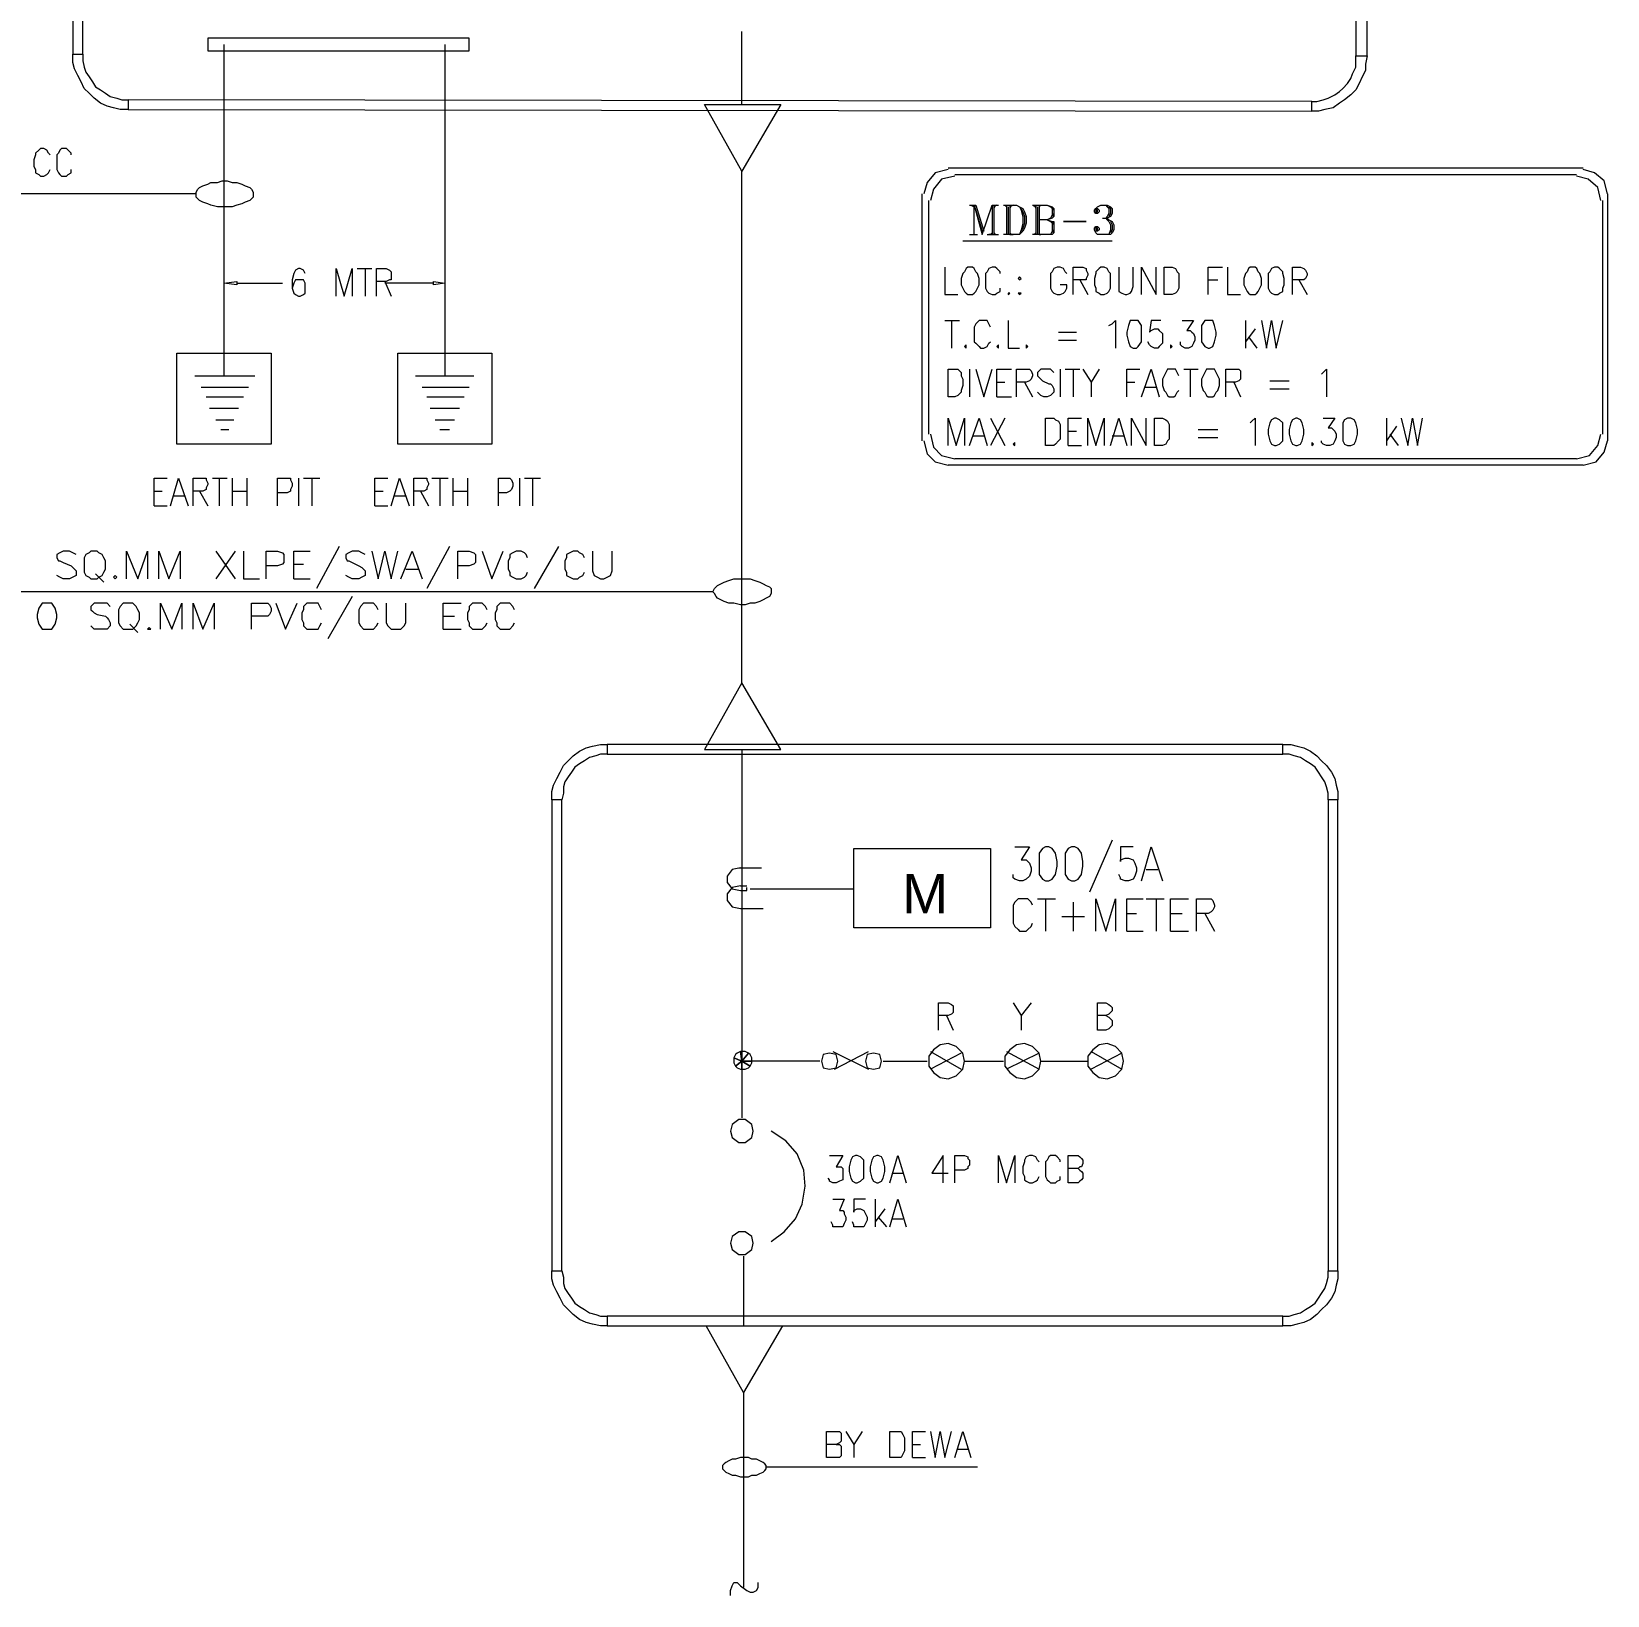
# Model space of a CAD drawing. Header units: inches. Extents: x 0.2 to 10.8, y 0.5 to 8.
# Drawn here: x 1.284 to 2.902, y 1.597 to 3.202 of the extents above; entities that cross this region are included whole.
import ezdxf

# ---------------------------------------------------------------- set-up
doc = ezdxf.new("R2010")
doc.units = ezdxf.units.IN
doc.header["$MEASUREMENT"] = 0
doc.layers.add('PDF_Geometry', color=7, linetype='Continuous')
doc.layers.add('PDF_Text', color=1, linetype='Continuous')
doc.styles.add('PDF Arial', font='arial.ttf')

msp = doc.modelspace()

# ---------------------------------------------------------------- linework, layer by layer
at = {"layer": 'PDF_Geometry', "lineweight": 13}
for points in [[(1.3267, 3.1783), (1.3367, 3.1783), (1.3367, 4.225), (1.3267, 4.225), (1.3267, 3.1783)], [(2.655, 4.2233), (2.6433, 4.2233), (2.6433, 3.1767), (2.655, 3.1767), (2.655, 4.2233)], [(1.465, 3.195), (1.465, 3.1817), (1.7333, 3.1817), (1.7333, 3.195), (1.465, 3.195)], [(1.3267, 3.1783), (1.3367, 3.1783), (1.3367, 3.1717), (1.3383, 3.165), (1.34, 3.16), (1.3433, 3.155), (1.3467, 3.15), (1.35, 3.145), (1.355, 3.1417), (1.36, 3.1383), (1.365, 3.135), (1.3717, 3.1333), (1.3767, 3.1317), (1.3833, 3.1317), (1.3833, 3.1217), (1.375, 3.1217), (1.3683, 3.1233), (1.3617, 3.125), (1.355, 3.1283), (1.3483, 3.1333), (1.3433, 3.1383), (1.3383, 3.1433), (1.335, 3.15), (1.3317, 3.1567), (1.3283, 3.1633), (1.3267, 3.17), (1.3267, 3.1783)], [(2.5983, 3.12), (2.5983, 3.13), (2.6033, 3.13), (2.61, 3.1317), (2.615, 3.1333), (2.6217, 3.1367), (2.6267, 3.14), (2.63, 3.1433), (2.635, 3.1483), (2.6383, 3.1533), (2.64, 3.1583), (2.6433, 3.165), (2.6433, 3.17), (2.6433, 3.1767), (2.655, 3.1767), (2.6533, 3.1683), (2.6533, 3.1617), (2.65, 3.155), (2.6467, 3.1483), (2.6433, 3.1417), (2.6383, 3.1367), (2.6317, 3.1317), (2.6267, 3.1283), (2.62, 3.1233), (2.6117, 3.1217), (2.605, 3.12), (2.5983, 3.12)], [(2.5983, 3.12), (2.5983, 3.13), (1.3833, 3.1317), (1.3833, 3.1217), (2.5983, 3.12)], [(2.0133, 3.0583), (1.975, 3.1267), (2.0533, 3.1267), (2.0133, 3.0583)], [(1.3033, 3.075), (1.3017, 3.0767), (1.3, 3.08), (1.2967, 3.0817), (1.2933, 3.0817), (1.2917, 3.08), (1.2883, 3.0767), (1.2883, 3.075), (1.2867, 3.07), (1.2867, 3.0633), (1.2883, 3.06), (1.2883, 3.0567), (1.2917, 3.055), (1.2933, 3.0533), (1.2967, 3.0533), (1.3, 3.055), (1.3017, 3.0567), (1.3033, 3.06)], [(1.325, 3.075), (1.325, 3.0767), (1.3217, 3.08), (1.32, 3.0817), (1.315, 3.0817), (1.3133, 3.08), (1.3117, 3.0767), (1.31, 3.075), (1.31, 3.07), (1.31, 3.0633), (1.31, 3.06), (1.3117, 3.0567), (1.3133, 3.055), (1.315, 3.0533), (1.32, 3.0533), (1.3217, 3.055), (1.325, 3.0567), (1.325, 3.06)], [(1.5117, 3.035), (1.5117, 3.0317), (1.51, 3.03), (1.5083, 3.0283), (1.5033, 3.0267), (1.5, 3.025), (1.495, 3.0233), (1.49, 3.0217), (1.485, 3.0217), (1.48, 3.0217), (1.475, 3.0217), (1.4683, 3.0233), (1.465, 3.025), (1.46, 3.0267), (1.4567, 3.0283), (1.455, 3.03), (1.4533, 3.0317), (1.4533, 3.035), (1.4533, 3.0367), (1.455, 3.04), (1.4567, 3.0417), (1.46, 3.0433), (1.465, 3.045), (1.4683, 3.0467), (1.475, 3.0467), (1.48, 3.0483), (1.485, 3.0483), (1.49, 3.0467), (1.495, 3.0467), (1.5, 3.045), (1.5033, 3.0433), (1.5083, 3.0417), (1.51, 3.04), (1.5117, 3.0367), (1.5117, 3.035)], [(2.2317, 3.0533), (2.2183, 3.05), (2.21, 3.04), (2.2067, 3.0283)], [(2.2317, 3.055), (2.87, 3.055)], [(2.895, 3.0283), (2.8917, 3.0417), (2.8817, 3.05), (2.87, 3.0533)], [(2.205, 2.7883), (2.205, 3.0283)], [(2.8967, 3.0283), (2.8967, 2.7883)], [(2.2467, 3.0233), (2.2533, 3.0233)], [(2.2483, 3.0233), (2.2517, 3.0217)], [(2.2517, 2.9933), (2.2517, 3.0233), (2.26, 2.9933)], [(2.2517, 3.0233), (2.26, 2.9967)], [(2.2533, 3.0233), (2.2617, 2.9967)], [(2.26, 2.9933), (2.27, 3.0233), (2.27, 2.9933)], [(2.27, 3.0233), (2.2767, 3.0233)], [(2.2717, 3.0233), (2.2717, 2.9933)], [(2.2733, 3.0233), (2.2717, 3.02)], [(2.275, 3.0233), (2.2717, 3.0217)], [(2.2717, 3.0217), (2.2717, 2.9933)], [(2.2817, 3.0233), (2.295, 3.0233), (2.2983, 3.0217), (2.3017, 3.02), (2.3033, 3.0167), (2.305, 3.0117), (2.305, 3.005), (2.3033, 3), (2.3017, 2.9967), (2.2983, 2.9933), (2.295, 2.9933), (2.2817, 2.9933)], [(2.2833, 3.0233), (2.285, 3.0217)], [(2.285, 3.0233), (2.285, 2.9933)], [(2.285, 3.0233), (2.285, 3.02)], [(2.2867, 3.0217), (2.2867, 2.9933)], [(2.2883, 3.0233), (2.2883, 2.9933)], [(2.29, 3.0233), (2.2883, 3.02)], [(2.2917, 3.0233), (2.2883, 3.0217)], [(2.295, 3.0233), (2.2983, 3.0217), (2.3, 3.0183), (2.3017, 3.0117), (2.3017, 3.005), (2.3, 2.9983), (2.2983, 2.9933), (2.295, 2.9933)], [(2.3, 3.02), (2.3017, 3.0167), (2.3033, 3.0117), (2.3033, 3.005), (2.3017, 3), (2.3, 2.9967)], [(2.3117, 3.0233), (2.3267, 3.0233), (2.3317, 3.0217), (2.3333, 3.02), (2.3333, 3.0183), (2.3333, 3.015), (2.3333, 3.0117), (2.3317, 3.01), (2.3267, 3.0083)], [(2.3117, 3.0233), (2.315, 3.0217)], [(2.3133, 3.0233), (2.315, 3.02)], [(2.315, 3.0233), (2.315, 2.9933)], [(2.3167, 3.0217), (2.3167, 2.9933)], [(2.3183, 3.0233), (2.3183, 2.9933)], [(2.3267, 3.0233), (2.33, 3.0217), (2.3317, 3.02), (2.3317, 3.0133), (2.33, 3.01), (2.3267, 3.0083), (2.3183, 3.0083)], [(2.3183, 3.0233), (2.3183, 3.02)], [(2.32, 3.0233), (2.3183, 3.0217)], [(2.3317, 3.02), (2.3333, 3.0183), (2.3333, 3.015), (2.3317, 3.0117)], [(2.3767, 3.02), (2.3783, 3.02), (2.38, 3.0183), (2.38, 3.0167), (2.3783, 3.015), (2.3767, 3.015), (2.375, 3.0167), (2.375, 3.0183), (2.3767, 3.02), (2.3783, 3.0217), (2.3817, 3.0233), (2.3883, 3.0233), (2.3917, 3.0217), (2.3933, 3.02), (2.3933, 3.015), (2.3917, 3.0117), (2.3883, 3.01)], [(2.3833, 3.01), (2.3883, 3.01), (2.39, 3.0083), (2.3933, 3.0067), (2.395, 3.0033), (2.395, 2.9983), (2.3933, 2.995), (2.3917, 2.9933), (2.3883, 2.9933), (2.3817, 2.9933), (2.3783, 2.9933), (2.3767, 2.995), (2.375, 2.9983), (2.375, 3), (2.3767, 3.0017), (2.3783, 3.0017), (2.38, 3), (2.38, 2.9983), (2.3783, 2.9967), (2.3767, 2.9967)], [(2.3767, 3.0183), (2.3767, 3.0167), (2.3783, 3.0167), (2.3783, 3.0183), (2.3767, 3.0183)], [(2.3867, 3.0233), (2.3883, 3.0217), (2.39, 3.02), (2.39, 3.015), (2.3883, 3.0117), (2.3867, 3.01)], [(2.3867, 3.01), (2.3883, 3.0083), (2.39, 3.0067), (2.3917, 3.0033), (2.3917, 2.9983), (2.39, 2.9933), (2.3883, 2.9933)], [(2.39, 3.0217), (2.3917, 3.02), (2.3917, 3.015), (2.39, 3.0117)], [(2.2467, 2.9933), (2.255, 2.9933)], [(2.2483, 2.9933), (2.2517, 2.9933), (2.2533, 2.9933)], [(2.265, 2.9933), (2.2767, 2.9933)], [(2.27, 2.9933), (2.2667, 2.9933)], [(2.27, 2.995), (2.2683, 2.9933)], [(2.2717, 2.995), (2.2733, 2.9933)], [(2.2717, 2.9933), (2.275, 2.9933)], [(2.285, 2.9933), (2.2833, 2.9933)], [(2.285, 2.995), (2.285, 2.9933)], [(2.2883, 2.995), (2.29, 2.9933)], [(2.2883, 2.9933), (2.2917, 2.9933)], [(2.3267, 3.0083), (2.3317, 3.0067), (2.3333, 3.0067), (2.3333, 3.0033), (2.3333, 2.9983), (2.3333, 2.995), (2.3317, 2.9933), (2.3267, 2.9933), (2.3117, 2.9933)], [(2.315, 2.9933), (2.3117, 2.9933)], [(2.315, 2.995), (2.3133, 2.9933)], [(2.3183, 2.995), (2.3183, 2.9933)], [(2.3183, 2.9933), (2.32, 2.9933)], [(2.3267, 3.0083), (2.33, 3.0067), (2.3317, 3.005), (2.3317, 2.9967), (2.33, 2.9933), (2.3267, 2.9933)], [(2.3317, 3.0067), (2.3333, 3.0033), (2.3333, 2.9983), (2.3317, 2.995)], [(2.3667, 3.0067), (2.3433, 3.0067), (2.3667, 3.0067)], [(2.3767, 3), (2.3767, 2.9983), (2.3783, 2.9983), (2.3783, 3), (2.3767, 3)], [(2.3917, 3.0067), (2.3933, 3.0033), (2.3933, 2.9983), (2.3917, 2.995)], [(2.24, 2.9867), (2.3933, 2.9867)], [(1.495, 2.9417), (1.4817, 2.9433), (1.495, 2.945), (1.495, 2.9417)], [(1.565, 2.9533), (1.5633, 2.9567), (1.56, 2.9583), (1.5583, 2.9583), (1.555, 2.9567), (1.5533, 2.9533), (1.5517, 2.9467), (1.5517, 2.9383), (1.5533, 2.9333), (1.555, 2.9317), (1.5583, 2.93), (1.56, 2.93), (1.5633, 2.9317), (1.565, 2.9333), (1.565, 2.9383), (1.565, 2.9433), (1.5633, 2.9467), (1.56, 2.9467), (1.5583, 2.9467), (1.555, 2.9467), (1.5533, 2.9433), (1.5517, 2.9383)], [(1.5967, 2.93), (1.5967, 2.9583), (1.605, 2.93), (1.6133, 2.9583), (1.6133, 2.93)], [(1.6183, 2.9583), (1.6333, 2.9583)], [(1.6267, 2.9583), (1.6267, 2.93)], [(1.6383, 2.93), (1.6383, 2.9583), (1.6483, 2.9583), (1.6517, 2.9567), (1.6533, 2.955), (1.6533, 2.9533), (1.6533, 2.95), (1.6533, 2.9467), (1.6517, 2.9467), (1.6483, 2.945), (1.6383, 2.945)], [(1.6467, 2.945), (1.6533, 2.93)], [(1.6967, 2.945), (1.7083, 2.9433), (1.6967, 2.9417), (1.6967, 2.945)], [(2.2217, 2.96), (2.2217, 2.9317), (2.235, 2.9317)], [(2.245, 2.96), (2.2433, 2.9583), (2.2417, 2.955), (2.24, 2.9533), (2.2383, 2.9483), (2.2383, 2.9417), (2.24, 2.9383), (2.2417, 2.935), (2.2433, 2.9333), (2.245, 2.9317), (2.25, 2.9317), (2.2517, 2.9333), (2.2533, 2.935), (2.255, 2.9383), (2.2567, 2.9417), (2.2567, 2.9483), (2.255, 2.9533), (2.2533, 2.955), (2.2517, 2.9583), (2.25, 2.96), (2.245, 2.96)], [(2.2783, 2.9533), (2.2783, 2.955), (2.275, 2.9583), (2.2733, 2.96), (2.27, 2.96), (2.2667, 2.9583), (2.265, 2.955), (2.2633, 2.9533), (2.2633, 2.9483), (2.2633, 2.9417), (2.2633, 2.9383), (2.265, 2.935), (2.2667, 2.9333), (2.27, 2.9317), (2.2733, 2.9317), (2.275, 2.9333), (2.2783, 2.935), (2.2783, 2.9383)], [(2.2983, 2.95), (2.2967, 2.9483), (2.2983, 2.9467), (2.3, 2.9483), (2.2983, 2.95)], [(2.3467, 2.9533), (2.345, 2.955), (2.3433, 2.9583), (2.34, 2.96), (2.3367, 2.96), (2.3333, 2.9583), (2.3317, 2.955), (2.33, 2.9533), (2.33, 2.9483), (2.33, 2.9417), (2.33, 2.9383), (2.3317, 2.935), (2.3333, 2.9333), (2.3367, 2.9317), (2.34, 2.9317), (2.3433, 2.9333), (2.345, 2.935), (2.3467, 2.9383), (2.3467, 2.9417), (2.34, 2.9417)], [(2.3533, 2.9317), (2.3533, 2.96), (2.3633, 2.96), (2.3667, 2.9583), (2.3667, 2.9567), (2.3683, 2.9533), (2.3683, 2.9517), (2.3667, 2.9483), (2.3667, 2.9467), (2.3633, 2.9467), (2.3533, 2.9467)], [(2.36, 2.9467), (2.3683, 2.9317)], [(2.3817, 2.96), (2.38, 2.9583), (2.3767, 2.955), (2.3767, 2.9533), (2.375, 2.9483), (2.375, 2.9417), (2.3767, 2.9383), (2.3767, 2.935), (2.38, 2.9333), (2.3817, 2.9317), (2.385, 2.9317), (2.3883, 2.9333), (2.39, 2.935), (2.3917, 2.9383), (2.3917, 2.9417), (2.3917, 2.9483), (2.3917, 2.9533), (2.39, 2.955), (2.3883, 2.9583), (2.385, 2.96), (2.3817, 2.96)], [(2.4, 2.96), (2.4, 2.94), (2.4, 2.935), (2.4033, 2.9333), (2.4067, 2.9317), (2.4083, 2.9317), (2.4117, 2.9333), (2.4133, 2.935), (2.415, 2.94), (2.415, 2.96)], [(2.4233, 2.9317), (2.4233, 2.96), (2.4383, 2.9317), (2.4383, 2.96)], [(2.4467, 2.9317), (2.4467, 2.96), (2.455, 2.96), (2.4583, 2.9583), (2.46, 2.955), (2.4617, 2.9533), (2.4617, 2.9483), (2.4617, 2.9417), (2.4617, 2.9383), (2.46, 2.935), (2.4583, 2.9333), (2.455, 2.9317), (2.4467, 2.9317)], [(2.4917, 2.9317), (2.4917, 2.96), (2.5067, 2.96)], [(2.4917, 2.9467), (2.5017, 2.9467)], [(2.5117, 2.96), (2.5117, 2.9317), (2.525, 2.9317)], [(2.535, 2.96), (2.5333, 2.9583), (2.5317, 2.955), (2.53, 2.9533), (2.5283, 2.9483), (2.5283, 2.9417), (2.53, 2.9383), (2.5317, 2.935), (2.5333, 2.9333), (2.535, 2.9317), (2.54, 2.9317), (2.5417, 2.9333), (2.5433, 2.935), (2.545, 2.9383), (2.5467, 2.9417), (2.5467, 2.9483), (2.545, 2.9533), (2.5433, 2.955), (2.5417, 2.9583), (2.54, 2.96), (2.535, 2.96)], [(2.56, 2.96), (2.5567, 2.9583), (2.555, 2.955), (2.5533, 2.9533), (2.5533, 2.9483), (2.5533, 2.9417), (2.5533, 2.9383), (2.555, 2.935), (2.5567, 2.9333), (2.56, 2.9317), (2.5633, 2.9317), (2.565, 2.9333), (2.5683, 2.935), (2.5683, 2.9383), (2.57, 2.9417), (2.57, 2.9483), (2.5683, 2.9533), (2.5683, 2.955), (2.565, 2.9583), (2.5633, 2.96), (2.56, 2.96)], [(2.5783, 2.9317), (2.5783, 2.96), (2.5867, 2.96), (2.59, 2.9583), (2.5917, 2.9567), (2.5933, 2.9533), (2.5933, 2.9517), (2.5917, 2.9483), (2.59, 2.9467), (2.5867, 2.9467), (2.5783, 2.9467)], [(2.585, 2.9467), (2.5933, 2.9317)], [(1.495, 2.9433), (1.5417, 2.9433)], [(1.6967, 2.9433), (1.6467, 2.9433)], [(2.2867, 2.9333), (2.2867, 2.9317), (2.2883, 2.9333), (2.2867, 2.9333)], [(2.2983, 2.9333), (2.2967, 2.9333), (2.2983, 2.9317), (2.3, 2.9333), (2.2983, 2.9333)], [(2.2217, 2.905), (2.2367, 2.905)], [(2.2283, 2.905), (2.2283, 2.8767)], [(2.2683, 2.8983), (2.2667, 2.9017), (2.265, 2.905), (2.2617, 2.905), (2.2583, 2.905), (2.2567, 2.905), (2.2533, 2.9017), (2.2517, 2.8983), (2.2517, 2.895), (2.2517, 2.8883), (2.2517, 2.8833), (2.2533, 2.8817), (2.2567, 2.8783), (2.2583, 2.8767), (2.2617, 2.8767), (2.265, 2.8783), (2.2667, 2.8817), (2.2683, 2.8833)], [(2.2867, 2.905), (2.2867, 2.8767), (2.2983, 2.8767)], [(2.39, 2.9), (2.3933, 2.9017), (2.3967, 2.905), (2.3967, 2.8767)], [(2.415, 2.905), (2.4117, 2.905), (2.41, 2.9), (2.4083, 2.8933), (2.4083, 2.89), (2.41, 2.8833), (2.4117, 2.8783), (2.415, 2.8767), (2.4183, 2.8767), (2.42, 2.8783), (2.4233, 2.8833), (2.4233, 2.89), (2.4233, 2.8933), (2.4233, 2.9), (2.42, 2.905), (2.4183, 2.905), (2.415, 2.905)], [(2.4433, 2.905), (2.4333, 2.905), (2.4317, 2.8933), (2.4333, 2.895), (2.4367, 2.8967), (2.44, 2.8967), (2.4417, 2.895), (2.445, 2.8917), (2.445, 2.8883), (2.445, 2.885), (2.445, 2.8817), (2.4417, 2.8783), (2.44, 2.8767), (2.4367, 2.8767), (2.4333, 2.8783), (2.4317, 2.88), (2.43, 2.8833)], [(2.465, 2.905), (2.4767, 2.905), (2.47, 2.895), (2.4733, 2.895), (2.475, 2.8933), (2.4767, 2.8917), (2.4783, 2.8883), (2.4783, 2.885), (2.4767, 2.8817), (2.475, 2.8783), (2.4717, 2.8767), (2.4683, 2.8767), (2.465, 2.8783), (2.4633, 2.88), (2.4633, 2.8833)], [(2.4917, 2.905), (2.4883, 2.905), (2.485, 2.9), (2.485, 2.8933), (2.485, 2.89), (2.485, 2.8833), (2.4883, 2.8783), (2.4917, 2.8767), (2.4933, 2.8767), (2.4967, 2.8783), (2.4983, 2.8833), (2.5, 2.89), (2.5, 2.8933), (2.4983, 2.9), (2.4967, 2.905), (2.4933, 2.905), (2.4917, 2.905)], [(2.53, 2.905), (2.53, 2.8767)], [(2.54, 2.8967), (2.53, 2.8833)], [(2.5467, 2.905), (2.5517, 2.8767), (2.5567, 2.905), (2.5617, 2.8767), (2.5683, 2.905)], [(2.2433, 2.88), (2.2417, 2.8783), (2.2433, 2.8767), (2.2433, 2.8783), (2.2433, 2.88)], [(2.2767, 2.88), (2.275, 2.8783), (2.2767, 2.8767), (2.2767, 2.8783), (2.2767, 2.88)], [(2.305, 2.88), (2.305, 2.8783), (2.305, 2.8767), (2.3067, 2.8783), (2.305, 2.88)], [(2.3383, 2.8933), (2.3567, 2.8933)], [(2.3383, 2.885), (2.3567, 2.885)], [(2.4533, 2.88), (2.4533, 2.8783), (2.4533, 2.8767), (2.455, 2.8783), (2.4533, 2.88)], [(2.5333, 2.8883), (2.5417, 2.8767)], [(1.4333, 2.8717), (1.53, 2.8717), (1.53, 2.7783), (1.4333, 2.7783), (1.4333, 2.8717)], [(1.66, 2.8717), (1.7567, 2.8717), (1.7567, 2.7783), (1.66, 2.7783), (1.66, 2.8717)], [(2.225, 2.8267), (2.225, 2.855), (2.2317, 2.855), (2.235, 2.855), (2.2383, 2.8517), (2.2383, 2.8483), (2.24, 2.845), (2.24, 2.8383), (2.2383, 2.8333), (2.2383, 2.8317), (2.235, 2.8283), (2.2317, 2.8267), (2.225, 2.8267)], [(2.2467, 2.855), (2.2467, 2.8267)], [(2.2533, 2.855), (2.2617, 2.8267), (2.27, 2.855)], [(2.275, 2.8267), (2.275, 2.855), (2.29, 2.855)], [(2.295, 2.8267), (2.295, 2.855), (2.305, 2.855), (2.3083, 2.855), (2.31, 2.8533), (2.3117, 2.85), (2.3117, 2.8483), (2.31, 2.845), (2.3083, 2.8433), (2.305, 2.8417), (2.295, 2.8417)], [(2.3333, 2.8517), (2.33, 2.855), (2.3267, 2.855), (2.3233, 2.855), (2.32, 2.855), (2.3167, 2.8517), (2.3167, 2.8483), (2.3183, 2.8467), (2.32, 2.845), (2.3217, 2.8433), (2.3283, 2.84), (2.33, 2.84), (2.3317, 2.8383), (2.3333, 2.835), (2.3333, 2.8317), (2.33, 2.8283), (2.3267, 2.8267), (2.3233, 2.8267), (2.32, 2.8283), (2.3167, 2.8317)], [(2.34, 2.855), (2.34, 2.8267)], [(2.345, 2.855), (2.36, 2.855)], [(2.3533, 2.855), (2.3533, 2.8267)], [(2.3633, 2.855), (2.3717, 2.8417), (2.3717, 2.8267)], [(2.38, 2.855), (2.3717, 2.8417)], [(2.4083, 2.8267), (2.4083, 2.855), (2.4217, 2.855)], [(2.4233, 2.8267), (2.4333, 2.855), (2.4417, 2.8267)], [(2.4617, 2.8483), (2.46, 2.8517), (2.4583, 2.855), (2.4567, 2.855), (2.4517, 2.855), (2.45, 2.855), (2.4483, 2.8517), (2.4467, 2.8483), (2.445, 2.845), (2.445, 2.8383), (2.4467, 2.8333), (2.4483, 2.8317), (2.45, 2.8283), (2.4517, 2.8267), (2.4567, 2.8267), (2.4583, 2.8283), (2.46, 2.8317), (2.4617, 2.8333)], [(2.4667, 2.855), (2.4817, 2.855)], [(2.4733, 2.855), (2.4733, 2.8267)], [(2.4917, 2.855), (2.49, 2.855), (2.4883, 2.8517), (2.4867, 2.8483), (2.485, 2.845), (2.485, 2.8383), (2.4867, 2.8333), (2.4883, 2.8317), (2.49, 2.8283), (2.4917, 2.8267), (2.4967, 2.8267), (2.4983, 2.8283), (2.5, 2.8317), (2.5017, 2.8333), (2.5033, 2.8383), (2.5033, 2.845), (2.5017, 2.8483), (2.5, 2.8517), (2.4983, 2.855), (2.4967, 2.855), (2.4917, 2.855)], [(2.51, 2.8267), (2.51, 2.855), (2.52, 2.855), (2.5233, 2.855), (2.525, 2.8533), (2.525, 2.85), (2.525, 2.8483), (2.525, 2.845), (2.5233, 2.8433), (2.52, 2.8417), (2.51, 2.8417)], [(2.6083, 2.85), (2.61, 2.8517), (2.6133, 2.855), (2.6133, 2.8267)], [(2.275, 2.8417), (2.2833, 2.8417)], [(2.3033, 2.8417), (2.3117, 2.8267)], [(2.4083, 2.8417), (2.4167, 2.8417)], [(2.4267, 2.8367), (2.4383, 2.8367)], [(2.5183, 2.8417), (2.525, 2.8267)], [(2.555, 2.8433), (2.575, 2.8433)], [(2.555, 2.835), (2.575, 2.835)], [(2.275, 2.8267), (2.29, 2.8267)], [(2.225, 2.7767), (2.225, 2.805), (2.2333, 2.7767), (2.2417, 2.805), (2.2417, 2.7767)], [(2.2467, 2.7767), (2.2567, 2.805), (2.265, 2.7767)], [(2.2683, 2.805), (2.2833, 2.7767)], [(2.2833, 2.805), (2.2683, 2.7767)], [(2.325, 2.7767), (2.325, 2.805), (2.3333, 2.805), (2.335, 2.8033), (2.3383, 2.8017), (2.34, 2.7983), (2.34, 2.795), (2.34, 2.7883), (2.34, 2.7833), (2.3383, 2.7817), (2.335, 2.7783), (2.3333, 2.7767), (2.325, 2.7767)], [(2.3483, 2.7767), (2.3483, 2.805), (2.3617, 2.805)], [(2.3683, 2.7767), (2.3683, 2.805), (2.3767, 2.7767), (2.385, 2.805), (2.385, 2.7767)], [(2.3917, 2.7767), (2.4, 2.805), (2.4083, 2.7767)], [(2.4133, 2.7767), (2.4133, 2.805), (2.4283, 2.7767), (2.4283, 2.805)], [(2.4367, 2.7767), (2.4367, 2.805), (2.445, 2.805), (2.4483, 2.8033), (2.45, 2.8017), (2.4517, 2.7983), (2.4517, 2.795), (2.4517, 2.7883), (2.4517, 2.7833), (2.45, 2.7817), (2.4483, 2.7783), (2.445, 2.7767), (2.4367, 2.7767)], [(2.535, 2.8), (2.5367, 2.8017), (2.54, 2.805), (2.54, 2.7767)], [(2.56, 2.805), (2.5567, 2.8033), (2.555, 2.8), (2.5533, 2.7933), (2.5533, 2.7883), (2.555, 2.7817), (2.5567, 2.7783), (2.56, 2.7767), (2.5617, 2.7767), (2.565, 2.7783), (2.5683, 2.7817), (2.5683, 2.7883), (2.5683, 2.7933), (2.5683, 2.8), (2.565, 2.8033), (2.5617, 2.805), (2.56, 2.805)], [(2.5817, 2.805), (2.5783, 2.8033), (2.5767, 2.8), (2.575, 2.7933), (2.575, 2.7883), (2.5767, 2.7817), (2.5783, 2.7783), (2.5817, 2.7767), (2.5833, 2.7767), (2.5867, 2.7783), (2.5883, 2.7817), (2.59, 2.7883), (2.59, 2.7933), (2.5883, 2.8), (2.5867, 2.8033), (2.5833, 2.805), (2.5817, 2.805)], [(2.61, 2.805), (2.6217, 2.805), (2.615, 2.795), (2.6183, 2.795), (2.62, 2.7933), (2.6217, 2.7917), (2.6233, 2.7883), (2.6233, 2.785), (2.6217, 2.7817), (2.62, 2.7783), (2.6167, 2.7767), (2.6133, 2.7767), (2.61, 2.7783), (2.6083, 2.78), (2.6083, 2.7817)], [(2.635, 2.805), (2.6317, 2.8033), (2.63, 2.8), (2.63, 2.7933), (2.63, 2.7883), (2.63, 2.7817), (2.6317, 2.7783), (2.635, 2.7767), (2.6383, 2.7767), (2.6417, 2.7783), (2.6433, 2.7817), (2.645, 2.7883), (2.645, 2.7933), (2.6433, 2.8), (2.6417, 2.8033), (2.6383, 2.805), (2.635, 2.805)], [(2.675, 2.805), (2.675, 2.7767)], [(2.69, 2.805), (2.6967, 2.7767), (2.7017, 2.805), (2.7067, 2.7767), (2.7117, 2.805)], [(2.2067, 2.7883), (2.21, 2.775), (2.2183, 2.7667), (2.2317, 2.7633)], [(2.25, 2.7867), (2.2617, 2.7867)], [(2.3483, 2.7917), (2.3567, 2.7917)], [(2.3933, 2.7867), (2.405, 2.7867)], [(2.4817, 2.7933), (2.5017, 2.7933)], [(2.4817, 2.785), (2.5017, 2.785)], [(2.685, 2.7967), (2.675, 2.7817)], [(2.6783, 2.7883), (2.6867, 2.7767)], [(2.87, 2.7633), (2.8833, 2.7667), (2.8917, 2.7767), (2.895, 2.7883)], [(2.2933, 2.78), (2.2917, 2.7783), (2.2933, 2.7767), (2.2933, 2.7783), (2.2933, 2.78)], [(2.3483, 2.7767), (2.3617, 2.7767)], [(2.5983, 2.78), (2.5983, 2.7783), (2.5983, 2.7767), (2.6, 2.7783), (2.5983, 2.78)], [(2.87, 2.7633), (2.2317, 2.7633)], [(1.41, 2.715), (1.41, 2.7433), (1.4233, 2.7433)], [(1.4267, 2.715), (1.435, 2.7433), (1.445, 2.715)], [(1.45, 2.715), (1.45, 2.7433), (1.46, 2.7433), (1.4633, 2.7433), (1.4633, 2.7417), (1.465, 2.7383), (1.465, 2.7367), (1.4633, 2.7333), (1.4633, 2.7317), (1.46, 2.73), (1.45, 2.73)], [(1.47, 2.7433), (1.485, 2.7433)], [(1.4767, 2.7433), (1.4767, 2.715)], [(1.49, 2.7433), (1.49, 2.715)], [(1.505, 2.7433), (1.505, 2.715)], [(1.5367, 2.715), (1.5367, 2.7433), (1.5467, 2.7433), (1.55, 2.7433), (1.55, 2.7417), (1.5517, 2.7383), (1.5517, 2.735), (1.55, 2.7317), (1.55, 2.73), (1.5467, 2.7283), (1.5367, 2.7283)], [(1.5583, 2.7433), (1.5583, 2.715)], [(1.5633, 2.7433), (1.58, 2.7433)], [(1.5717, 2.7433), (1.5717, 2.715)], [(1.6367, 2.715), (1.6367, 2.7433), (1.65, 2.7433)], [(1.6533, 2.715), (1.6617, 2.7433), (1.6717, 2.715)], [(1.6767, 2.715), (1.6767, 2.7433), (1.6867, 2.7433), (1.69, 2.7433), (1.69, 2.7417), (1.6917, 2.7383), (1.6917, 2.7367), (1.69, 2.7333), (1.69, 2.7317), (1.6867, 2.73), (1.6767, 2.73)], [(1.695, 2.7433), (1.7117, 2.7433)], [(1.7033, 2.7433), (1.7033, 2.715)], [(1.7167, 2.7433), (1.7167, 2.715)], [(1.7317, 2.7433), (1.7317, 2.715)], [(1.7633, 2.715), (1.7633, 2.7433), (1.7717, 2.7433), (1.775, 2.7433), (1.7767, 2.7417), (1.7783, 2.7383), (1.7783, 2.735), (1.7767, 2.7317), (1.775, 2.73), (1.7717, 2.7283), (1.7633, 2.7283)], [(1.785, 2.7433), (1.785, 2.715)], [(1.79, 2.7433), (1.8067, 2.7433)], [(1.7983, 2.7433), (1.7983, 2.715)], [(1.41, 2.73), (1.4183, 2.73)], [(1.43, 2.725), (1.4417, 2.725)], [(1.4567, 2.73), (1.465, 2.715)], [(1.49, 2.73), (1.505, 2.73)], [(1.6367, 2.73), (1.645, 2.73)], [(1.6567, 2.725), (1.6683, 2.725)], [(1.6833, 2.73), (1.6917, 2.715)], [(1.7167, 2.73), (1.7317, 2.73)], [(1.41, 2.715), (1.4233, 2.715)], [(1.6367, 2.715), (1.65, 2.715)], [(1.6, 2.6733), (1.5767, 2.63)], [(1.7133, 2.6733), (1.69, 2.63)], [(1.825, 2.6733), (1.8, 2.63)], [(1.33, 2.665), (1.3267, 2.6667), (1.3233, 2.6683), (1.3167, 2.6683), (1.3133, 2.6667), (1.31, 2.665), (1.31, 2.6617), (1.3117, 2.6583), (1.3133, 2.6583), (1.3167, 2.6567), (1.325, 2.6533), (1.3267, 2.6517), (1.3283, 2.65), (1.33, 2.6483), (1.33, 2.6433), (1.3267, 2.6417), (1.3233, 2.64), (1.3167, 2.64), (1.3133, 2.6417), (1.31, 2.6433)], [(1.345, 2.6683), (1.3433, 2.6667), (1.34, 2.665), (1.3383, 2.6617), (1.3383, 2.6583), (1.3383, 2.65), (1.3383, 2.6467), (1.34, 2.6433), (1.3433, 2.6417), (1.345, 2.64), (1.3517, 2.64), (1.3533, 2.6417), (1.3567, 2.6433), (1.3583, 2.6467), (1.36, 2.65), (1.36, 2.6583), (1.3583, 2.6617), (1.3567, 2.665), (1.3533, 2.6667), (1.3517, 2.6683), (1.345, 2.6683)], [(1.3817, 2.64), (1.3817, 2.6683), (1.3933, 2.64), (1.4033, 2.6683), (1.4033, 2.64)], [(1.415, 2.64), (1.415, 2.6683), (1.425, 2.64), (1.4367, 2.6683), (1.4367, 2.64)], [(1.4733, 2.6683), (1.4933, 2.64)], [(1.4933, 2.6683), (1.4733, 2.64)], [(1.5017, 2.6683), (1.5017, 2.64), (1.5183, 2.64)], [(1.525, 2.64), (1.525, 2.6683), (1.5367, 2.6683), (1.5417, 2.6667), (1.5433, 2.665), (1.5433, 2.6633), (1.5433, 2.6583), (1.5433, 2.6567), (1.5417, 2.655), (1.5367, 2.6533), (1.525, 2.6533)], [(1.5533, 2.64), (1.5533, 2.6683), (1.57, 2.6683)], [(1.5533, 2.655), (1.5633, 2.655)], [(1.6267, 2.665), (1.6233, 2.6667), (1.62, 2.6683), (1.6133, 2.6683), (1.61, 2.6667), (1.6067, 2.665), (1.6067, 2.6617), (1.6083, 2.6583), (1.61, 2.6583), (1.6133, 2.6567), (1.62, 2.6533), (1.6233, 2.6517), (1.625, 2.65), (1.6267, 2.6483), (1.6267, 2.6433), (1.6233, 2.6417), (1.62, 2.64), (1.6133, 2.64), (1.61, 2.6417), (1.6067, 2.6433)], [(1.6333, 2.6683), (1.64, 2.64), (1.6467, 2.6683), (1.6533, 2.64), (1.66, 2.6683)], [(1.6633, 2.64), (1.675, 2.6683), (1.685, 2.64)], [(1.7217, 2.64), (1.7217, 2.6683), (1.7333, 2.6683), (1.7383, 2.6667), (1.74, 2.665), (1.74, 2.6633), (1.74, 2.6583), (1.74, 2.6567), (1.7383, 2.655), (1.7333, 2.6533), (1.7217, 2.6533)], [(1.7467, 2.6683), (1.7567, 2.64), (1.7683, 2.6683)], [(1.7933, 2.6617), (1.7917, 2.665), (1.79, 2.6667), (1.7867, 2.6683), (1.7817, 2.6683), (1.7783, 2.6667), (1.775, 2.665), (1.775, 2.6617), (1.7733, 2.6583), (1.7733, 2.65), (1.775, 2.6467), (1.775, 2.6433), (1.7783, 2.6417), (1.7817, 2.64), (1.7867, 2.64), (1.79, 2.6417), (1.7917, 2.6433), (1.7933, 2.6467)], [(1.8517, 2.6617), (1.85, 2.665), (1.8467, 2.6667), (1.845, 2.6683), (1.84, 2.6683), (1.8367, 2.6667), (1.8333, 2.665), (1.8333, 2.6617), (1.8317, 2.6583), (1.8317, 2.65), (1.8333, 2.6467), (1.8333, 2.6433), (1.8367, 2.6417), (1.84, 2.64), (1.845, 2.64), (1.8467, 2.6417), (1.85, 2.6433), (1.8517, 2.6467)], [(1.86, 2.6683), (1.86, 2.6483), (1.8617, 2.6433), (1.865, 2.6417), (1.8683, 2.64), (1.8717, 2.64), (1.875, 2.6417), (1.8783, 2.6433), (1.88, 2.6483), (1.88, 2.6683)], [(1.35, 2.645), (1.3583, 2.6367)], [(1.37, 2.6433), (1.3683, 2.6417), (1.37, 2.64), (1.3717, 2.6417), (1.37, 2.6433)], [(1.5533, 2.64), (1.57, 2.64)], [(1.6683, 2.65), (1.6817, 2.65)], [(2.0433, 2.6267), (2.0433, 2.625), (2.0417, 2.6217), (2.0383, 2.62), (2.035, 2.6183), (2.0317, 2.6167), (2.0267, 2.615), (2.0217, 2.615), (2.0167, 2.6133), (2.0117, 2.6133), (2.005, 2.615), (2, 2.615), (1.995, 2.6167), (1.9917, 2.6183), (1.9883, 2.62), (1.9867, 2.6217), (1.985, 2.625), (1.9833, 2.6267), (1.985, 2.63), (1.9867, 2.6317), (1.9883, 2.6333), (1.9917, 2.635), (1.995, 2.6367), (2, 2.6383), (2.005, 2.64), (2.0117, 2.64), (2.0167, 2.64), (2.0217, 2.64), (2.0267, 2.6383), (2.0317, 2.6367), (2.035, 2.635), (2.0383, 2.6333), (2.0417, 2.6317), (2.0433, 2.63), (2.0433, 2.6267)], [(1.6133, 2.6217), (1.5883, 2.5783)], [(1.2983, 2.615), (1.295, 2.615), (1.2917, 2.61), (1.29, 2.6033), (1.29, 2.6), (1.2917, 2.5933), (1.295, 2.5883), (1.2983, 2.5883), (1.3017, 2.5883), (1.305, 2.5883), (1.3083, 2.5933), (1.31, 2.6), (1.31, 2.6033), (1.3083, 2.61), (1.305, 2.615), (1.3017, 2.615), (1.2983, 2.615)], [(1.365, 2.6117), (1.3617, 2.615), (1.3583, 2.615), (1.3533, 2.615), (1.3483, 2.615), (1.345, 2.6117), (1.345, 2.6083), (1.3467, 2.6067), (1.3483, 2.605), (1.3517, 2.6033), (1.36, 2.6017), (1.3617, 2.6), (1.3633, 2.5983), (1.365, 2.595), (1.365, 2.5917), (1.3617, 2.5883), (1.3583, 2.5883), (1.3533, 2.5883), (1.3483, 2.5883), (1.345, 2.5917)], [(1.3817, 2.615), (1.3783, 2.615), (1.375, 2.6117), (1.3733, 2.6083), (1.3733, 2.605), (1.3733, 2.5983), (1.3733, 2.595), (1.375, 2.5917), (1.3783, 2.5883), (1.3817, 2.5883), (1.3867, 2.5883), (1.3883, 2.5883), (1.3917, 2.5917), (1.3933, 2.595), (1.395, 2.5983), (1.395, 2.605), (1.3933, 2.6083), (1.3917, 2.6117), (1.3883, 2.615), (1.3867, 2.615), (1.3817, 2.615)], [(1.4167, 2.5883), (1.4167, 2.615), (1.4283, 2.5883), (1.4383, 2.615), (1.4383, 2.5883)], [(1.45, 2.5883), (1.45, 2.615), (1.46, 2.5883), (1.4717, 2.615), (1.4717, 2.5883)], [(1.51, 2.5883), (1.51, 2.615), (1.5217, 2.615), (1.5267, 2.615), (1.5283, 2.6133), (1.53, 2.61), (1.53, 2.6067), (1.5283, 2.6033), (1.5267, 2.6017), (1.5217, 2.6017), (1.51, 2.6017)], [(1.535, 2.615), (1.545, 2.5883), (1.5567, 2.615)], [(1.5817, 2.6083), (1.58, 2.6117), (1.5783, 2.615), (1.575, 2.615), (1.57, 2.615), (1.5667, 2.615), (1.5633, 2.6117), (1.5633, 2.6083), (1.5617, 2.605), (1.5617, 2.5983), (1.5633, 2.595), (1.5633, 2.5917), (1.5667, 2.5883), (1.57, 2.5883), (1.575, 2.5883), (1.5783, 2.5883), (1.58, 2.5917), (1.5817, 2.595)], [(1.64, 2.6083), (1.6383, 2.6117), (1.635, 2.615), (1.6333, 2.615), (1.6267, 2.615), (1.625, 2.615), (1.6217, 2.6117), (1.62, 2.6083), (1.62, 2.605), (1.62, 2.5983), (1.62, 2.595), (1.6217, 2.5917), (1.625, 2.5883), (1.6267, 2.5883), (1.6333, 2.5883), (1.635, 2.5883), (1.6383, 2.5917), (1.64, 2.595)], [(1.6483, 2.615), (1.6483, 2.595), (1.65, 2.5917), (1.6533, 2.5883), (1.6567, 2.5883), (1.66, 2.5883), (1.6633, 2.5883), (1.6667, 2.5917), (1.6683, 2.595), (1.6683, 2.615)], [(1.7067, 2.5883), (1.7067, 2.615), (1.725, 2.615)], [(1.7517, 2.6083), (1.75, 2.6117), (1.7467, 2.615), (1.745, 2.615), (1.74, 2.615), (1.7367, 2.615), (1.7333, 2.6117), (1.7333, 2.6083), (1.7317, 2.605), (1.7317, 2.5983), (1.7333, 2.595), (1.7333, 2.5917), (1.7367, 2.5883), (1.74, 2.5883), (1.745, 2.5883), (1.7467, 2.5883), (1.75, 2.5917), (1.7517, 2.595)], [(1.78, 2.6083), (1.7783, 2.6117), (1.775, 2.615), (1.7733, 2.615), (1.7683, 2.615), (1.765, 2.615), (1.7617, 2.6117), (1.7617, 2.6083), (1.76, 2.605), (1.76, 2.5983), (1.7617, 2.595), (1.7617, 2.5917), (1.765, 2.5883), (1.7683, 2.5883), (1.7733, 2.5883), (1.775, 2.5883), (1.7783, 2.5917), (1.78, 2.595)], [(1.385, 2.5933), (1.3933, 2.585)], [(1.405, 2.59), (1.4033, 2.5883), (1.405, 2.5883), (1.4067, 2.5883), (1.405, 2.59)], [(1.7067, 2.6017), (1.7183, 2.6017)], [(1.7067, 2.5883), (1.725, 2.5883)], [(2.0133, 2.5333), (1.975, 2.465), (2.0533, 2.465), (2.0133, 2.5333)], [(1.875, 2.47), (1.875, 2.46), (1.8683, 2.46), (1.8633, 2.4583), (1.8567, 2.4567), (1.8517, 2.4533), (1.8467, 2.45), (1.8417, 2.4467), (1.8383, 2.4417), (1.835, 2.4367), (1.8317, 2.4317), (1.83, 2.4267), (1.83, 2.42), (1.8283, 2.4133), (1.8183, 2.4133), (1.8183, 2.4217), (1.82, 2.4283), (1.8233, 2.435), (1.8267, 2.4417), (1.83, 2.4483), (1.835, 2.4533), (1.84, 2.4583), (1.8467, 2.4633), (1.8533, 2.4667), (1.86, 2.4683), (1.8683, 2.47), (1.875, 2.47)], [(1.875, 2.47), (1.875, 2.46), (2.5683, 2.46), (2.5683, 2.47), (1.875, 2.47)], [(2.625, 2.4133), (2.615, 2.4133), (2.615, 2.42), (2.6133, 2.4267), (2.6117, 2.4317), (2.6083, 2.4367), (2.605, 2.4417), (2.6017, 2.4467), (2.5967, 2.45), (2.5917, 2.4533), (2.5867, 2.4567), (2.58, 2.4583), (2.575, 2.46), (2.5683, 2.46), (2.5683, 2.47), (2.5767, 2.47), (2.5833, 2.4683), (2.59, 2.4667), (2.5967, 2.4633), (2.6033, 2.4583), (2.6083, 2.4533), (2.6133, 2.4483), (2.6183, 2.4417), (2.6217, 2.435), (2.6233, 2.4283), (2.625, 2.4217), (2.625, 2.4133)], [(1.8183, 1.93), (1.8283, 1.93), (1.8283, 2.4133), (1.8183, 2.4133), (1.8183, 1.93)], [(2.625, 2.4133), (2.615, 2.4133), (2.615, 1.93), (2.625, 1.93), (2.625, 2.4133)], [(2.2683, 2.3633), (2.2683, 2.2817), (2.1283, 2.2817), (2.1283, 2.3633), (2.2683, 2.3633)], [(2.2933, 2.365), (2.3083, 2.365), (2.3, 2.3517), (2.305, 2.3517), (2.3067, 2.35), (2.3083, 2.3483), (2.31, 2.3433), (2.31, 2.34), (2.3083, 2.335), (2.305, 2.3317), (2.3017, 2.33), (2.2983, 2.33), (2.2933, 2.3317), (2.2917, 2.3333), (2.2917, 2.3367)], [(2.325, 2.365), (2.3217, 2.3633), (2.3183, 2.3583), (2.3183, 2.35), (2.3183, 2.345), (2.3183, 2.3367), (2.3217, 2.3317), (2.325, 2.33), (2.3283, 2.33), (2.3317, 2.3317), (2.335, 2.3367), (2.3367, 2.345), (2.3367, 2.35), (2.335, 2.3583), (2.3317, 2.3633), (2.3283, 2.365), (2.325, 2.365)], [(2.3517, 2.365), (2.3483, 2.3633), (2.345, 2.3583), (2.345, 2.35), (2.345, 2.345), (2.345, 2.3367), (2.3483, 2.3317), (2.3517, 2.33), (2.355, 2.33), (2.3583, 2.3317), (2.3617, 2.3367), (2.3633, 2.345), (2.3633, 2.35), (2.3617, 2.3583), (2.3583, 2.3633), (2.355, 2.365), (2.3517, 2.365)], [(2.3933, 2.3717), (2.37, 2.3183)], [(2.415, 2.365), (2.4017, 2.365), (2.4017, 2.35), (2.4017, 2.3517), (2.4067, 2.3533), (2.41, 2.3533), (2.415, 2.3517), (2.4167, 2.3483), (2.4183, 2.3433), (2.4183, 2.34), (2.4167, 2.335), (2.415, 2.3317), (2.41, 2.33), (2.4067, 2.33), (2.4017, 2.3317), (2.4017, 2.3333), (2.4, 2.3367)], [(2.4233, 2.33), (2.4333, 2.365), (2.445, 2.33)], [(2.0117, 2.3433), (2.0033, 2.3417), (1.9983, 2.335), (1.9983, 2.3283), (2.0033, 2.3217), (2.0117, 2.32)], [(2.01, 2.3433), (2.0333, 2.3433)], [(2.4283, 2.3417), (2.44, 2.3417)], [(2.0117, 2.325), (2.0033, 2.3233), (1.9983, 2.3167), (1.9983, 2.31), (2.0033, 2.3033), (2.0117, 2.3017)], [(2.0117, 2.325), (2.0183, 2.325)], [(2.0117, 2.32), (2.0183, 2.32)], [(2.0183, 2.32), (2.0183, 2.3233)], [(2.0117, 2.3017), (2.035, 2.3017)], [(2.3117, 2.305), (2.31, 2.3083), (2.3067, 2.3117), (2.305, 2.3117), (2.2983, 2.3117), (2.2967, 2.3117), (2.2933, 2.3083), (2.2917, 2.305), (2.2917, 2.3), (2.2917, 2.2917), (2.2917, 2.2867), (2.2933, 2.2833), (2.2967, 2.28), (2.2983, 2.2783), (2.305, 2.2783), (2.3067, 2.28), (2.31, 2.2833), (2.3117, 2.2867)], [(2.3167, 2.3117), (2.335, 2.3117)], [(2.325, 2.3117), (2.325, 2.2783)], [(2.3533, 2.3083), (2.3533, 2.2783)], [(2.3767, 2.2783), (2.3767, 2.3117), (2.3867, 2.2783), (2.3967, 2.3117), (2.3967, 2.2783)], [(2.4083, 2.2783), (2.4083, 2.3117), (2.425, 2.3117)], [(2.4283, 2.3117), (2.4467, 2.3117)], [(2.4383, 2.3117), (2.4383, 2.2783)], [(2.4533, 2.2783), (2.4533, 2.3117), (2.4717, 2.3117)], [(2.48, 2.2783), (2.48, 2.3117), (2.4917, 2.3117), (2.495, 2.3117), (2.4967, 2.31), (2.4983, 2.305), (2.4983, 2.3033), (2.4967, 2.3), (2.495, 2.2983), (2.4917, 2.2967), (2.48, 2.2967)], [(2.3417, 2.2933), (2.365, 2.2933)], [(2.4083, 2.2967), (2.4183, 2.2967)], [(2.4533, 2.2967), (2.465, 2.2967)], [(2.4883, 2.2967), (2.4983, 2.2783)], [(2.4083, 2.2783), (2.425, 2.2783)], [(2.4533, 2.2783), (2.4717, 2.2783)], [(2.215, 2.1767), (2.215, 2.205), (2.225, 2.205), (2.2283, 2.2033), (2.23, 2.2017), (2.23, 2.2), (2.23, 2.1967), (2.23, 2.195), (2.2283, 2.1933), (2.225, 2.1917), (2.215, 2.1917)], [(2.2917, 2.205), (2.3, 2.1917), (2.3, 2.1767)], [(2.31, 2.205), (2.3, 2.1917)], [(2.3867, 2.1917), (2.39, 2.19), (2.3917, 2.1883), (2.3933, 2.1867), (2.3933, 2.1817), (2.3917, 2.18), (2.39, 2.1783), (2.3867, 2.1767), (2.3783, 2.1767), (2.3783, 2.205), (2.3867, 2.205), (2.39, 2.2033), (2.3917, 2.2017), (2.3933, 2.2), (2.3933, 2.1967), (2.3917, 2.195), (2.39, 2.1933), (2.3867, 2.1917), (2.3783, 2.1917)], [(2.2233, 2.1917), (2.23, 2.1767)], [(2.0117, 2.155), (2.0083, 2.1533), (2.0067, 2.1517), (2.005, 2.1483), (2.0133, 2.145), (2.0117, 2.155)], [(2.02, 2.1533), (2.0167, 2.155), (2.0133, 2.155), (2.0117, 2.155), (2.0133, 2.145), (2.02, 2.1533)], [(2.0233, 2.145), (2.0233, 2.1483), (2.0217, 2.1517), (2.02, 2.1533), (2.0133, 2.145), (2.0233, 2.145)], [(2.1117, 2.145), (2.11, 2.1517), (2.1033, 2.1533), (2.0967, 2.1517), (2.095, 2.145), (2.0967, 2.1383), (2.1033, 2.1367), (2.11, 2.1383), (2.1117, 2.145)], [(2.1067, 2.155), (2.1433, 2.1367)], [(2.1083, 2.1367), (2.1433, 2.155)], [(2.1567, 2.145), (2.155, 2.1517), (2.1483, 2.1533), (2.1417, 2.1517), (2.14, 2.145), (2.1417, 2.1383), (2.1483, 2.1367), (2.155, 2.1383), (2.1567, 2.145)], [(2.2417, 2.145), (2.24, 2.1533), (2.2333, 2.16), (2.225, 2.1633), (2.2167, 2.1617), (2.21, 2.1567), (2.205, 2.15), (2.205, 2.14), (2.21, 2.1333), (2.2167, 2.1283), (2.225, 2.1267), (2.2333, 2.13), (2.24, 2.1367), (2.2417, 2.145)], [(2.2067, 2.155), (2.2383, 2.1367)], [(2.2383, 2.1533), (2.2067, 2.1367)], [(2.32, 2.145), (2.3183, 2.1533), (2.3117, 2.16), (2.3033, 2.1633), (2.295, 2.1617), (2.2883, 2.1567), (2.2833, 2.15), (2.2833, 2.14), (2.2883, 2.1333), (2.295, 2.1283), (2.3033, 2.1267), (2.3117, 2.13), (2.3183, 2.1367), (2.32, 2.145)], [(2.285, 2.155), (2.3183, 2.1367)], [(2.3183, 2.1533), (2.285, 2.1367)], [(2.405, 2.145), (2.4033, 2.1533), (2.3967, 2.16), (2.3883, 2.1633), (2.38, 2.1617), (2.3733, 2.1567), (2.3683, 2.15), (2.3683, 2.14), (2.3733, 2.1333), (2.38, 2.1283), (2.3883, 2.1267), (2.3967, 2.13), (2.4033, 2.1367), (2.405, 2.145)], [(2.3717, 2.155), (2.4033, 2.1367)], [(2.4033, 2.1533), (2.3717, 2.1367)], [(2.005, 2.1483), (2.005, 2.145), (2.005, 2.1433), (2.0067, 2.14), (2.0133, 2.145), (2.005, 2.1483)], [(2.0067, 2.14), (2.0083, 2.1383), (2.0117, 2.1367), (2.0133, 2.1367), (2.0133, 2.145), (2.0067, 2.14)], [(2.0133, 2.1367), (2.0167, 2.1367), (2.02, 2.1383), (2.0217, 2.14), (2.0133, 2.145), (2.0133, 2.1367)], [(2.0217, 2.14), (2.0233, 2.1433), (2.0233, 2.145), (2.0133, 2.145), (2.0217, 2.14)], [(2.1583, 2.145), (2.2033, 2.145)], [(2.2417, 2.145), (2.2817, 2.145)], [(2.32, 2.145), (2.3683, 2.145)], [(2.025, 2.0733), (2.0233, 2.08), (2.0167, 2.085), (2.01, 2.085), (2.0033, 2.08), (2.0017, 2.0733), (2.0033, 2.0667), (2.01, 2.0617), (2.0167, 2.0617), (2.0233, 2.0667), (2.025, 2.0733)], [(2.0433, 1.96), (2.0567, 1.97), (2.0683, 1.9833), (2.075, 1.9983), (2.0783, 2.0167), (2.0767, 2.0333), (2.07, 2.05), (2.0583, 2.0633), (2.0433, 2.0733)], [(2.1033, 2.0483), (2.1167, 2.0483), (2.11, 2.0367), (2.1133, 2.0367), (2.115, 2.0367), (2.1167, 2.035), (2.1167, 2.03), (2.1167, 2.0283), (2.1167, 2.0233), (2.1133, 2.0217), (2.11, 2.02), (2.1067, 2.02), (2.1033, 2.0217), (2.1033, 2.0233), (2.1017, 2.025)], [(2.13, 2.0483), (2.1267, 2.0467), (2.125, 2.0433), (2.1233, 2.0367), (2.1233, 2.0317), (2.125, 2.025), (2.1267, 2.0217), (2.13, 2.02), (2.1317, 2.02), (2.135, 2.0217), (2.1383, 2.025), (2.1383, 2.0317), (2.1383, 2.0367), (2.1383, 2.0433), (2.135, 2.0467), (2.1317, 2.0483), (2.13, 2.0483)], [(2.1517, 2.0483), (2.1483, 2.0467), (2.1467, 2.0433), (2.145, 2.0367), (2.145, 2.0317), (2.1467, 2.025), (2.1483, 2.0217), (2.1517, 2.02), (2.1533, 2.02), (2.1567, 2.0217), (2.1583, 2.025), (2.16, 2.0317), (2.16, 2.0367), (2.1583, 2.0433), (2.1567, 2.0467), (2.1533, 2.0483), (2.1517, 2.0483)], [(2.165, 2.02), (2.1733, 2.0483), (2.1817, 2.02)], [(2.22, 2.02), (2.22, 2.0483), (2.2083, 2.03), (2.225, 2.03)], [(2.2317, 2.02), (2.2317, 2.0483), (2.2417, 2.0483), (2.245, 2.0467), (2.245, 2.045), (2.2467, 2.0433), (2.2467, 2.0383), (2.245, 2.0367), (2.245, 2.035), (2.2417, 2.0333), (2.2317, 2.0333)], [(2.2767, 2.02), (2.2767, 2.0483), (2.285, 2.02), (2.2933, 2.0483), (2.2933, 2.02)], [(2.3183, 2.0417), (2.3167, 2.0433), (2.315, 2.0467), (2.3117, 2.0483), (2.3083, 2.0483), (2.305, 2.0467), (2.3033, 2.0433), (2.3033, 2.0417), (2.3017, 2.0367), (2.3017, 2.03), (2.3033, 2.0267), (2.3033, 2.0233), (2.305, 2.0217), (2.3083, 2.02), (2.3117, 2.02), (2.315, 2.0217), (2.3167, 2.0233), (2.3183, 2.0267)], [(2.34, 2.0417), (2.34, 2.0433), (2.3367, 2.0467), (2.335, 2.0483), (2.33, 2.0483), (2.3283, 2.0467), (2.3267, 2.0433), (2.325, 2.0417), (2.325, 2.0367), (2.325, 2.03), (2.325, 2.0267), (2.3267, 2.0233), (2.3283, 2.0217), (2.33, 2.02), (2.335, 2.02), (2.3367, 2.0217), (2.34, 2.0233), (2.34, 2.0267)], [(2.3583, 2.035), (2.36, 2.0333), (2.3617, 2.0317), (2.3633, 2.03), (2.3633, 2.025), (2.3617, 2.0233), (2.36, 2.0217), (2.3583, 2.02), (2.3483, 2.02), (2.3483, 2.0483), (2.3583, 2.0483), (2.36, 2.0467), (2.3617, 2.045), (2.3633, 2.0433), (2.3633, 2.04), (2.3617, 2.0367), (2.36, 2.0367), (2.3583, 2.035), (2.3483, 2.035)], [(2.1683, 2.03), (2.1783, 2.03)], [(2.1067, 2.0033), (2.1183, 2.0033), (2.1133, 1.9917), (2.1167, 1.9917), (2.1183, 1.99), (2.1183, 1.9883), (2.12, 1.985), (2.12, 1.9817), (2.1183, 1.9783), (2.1167, 1.975), (2.1133, 1.975), (2.11, 1.975), (2.1067, 1.975), (2.1067, 1.9767), (2.105, 1.98)], [(2.14, 2.0033), (2.1283, 2.0033), (2.1283, 1.99), (2.1283, 1.9917), (2.1317, 1.9933), (2.135, 1.9933), (2.1383, 1.9917), (2.14, 1.9883), (2.1417, 1.985), (2.1417, 1.9817), (2.14, 1.9783), (2.1383, 1.975), (2.135, 1.975), (2.1317, 1.975), (2.1283, 1.975), (2.1283, 1.9767), (2.1267, 1.98)], [(2.15, 2.0033), (2.15, 1.975)], [(2.16, 1.9933), (2.15, 1.98)], [(2.165, 1.975), (2.1733, 2.0033), (2.1817, 1.975)], [(2.1533, 1.985), (2.1617, 1.975)], [(2.1683, 1.9833), (2.1783, 1.9833)], [(2.025, 1.9583), (2.0233, 1.965), (2.0167, 1.97), (2.01, 1.97), (2.0033, 1.965), (2.0017, 1.9583), (2.0033, 1.9517), (2.01, 1.9467), (2.0167, 1.9467), (2.0233, 1.9517), (2.025, 1.9583)], [(1.8183, 1.93), (1.8283, 1.93), (1.83, 1.9233), (1.83, 1.9167), (1.8317, 1.9117), (1.835, 1.9067), (1.8383, 1.9017), (1.8417, 1.8967), (1.8467, 1.8933), (1.8517, 1.89), (1.8567, 1.8867), (1.8633, 1.885), (1.8683, 1.8833), (1.875, 1.8833), (1.875, 1.8733), (1.8683, 1.8733), (1.86, 1.875), (1.8533, 1.8767), (1.8467, 1.88), (1.84, 1.885), (1.835, 1.89), (1.83, 1.895), (1.8267, 1.9017), (1.8233, 1.9083), (1.82, 1.915), (1.8183, 1.9217), (1.8183, 1.93)], [(2.5683, 1.8733), (2.5683, 1.8833), (2.575, 1.8833), (2.58, 1.885), (2.5867, 1.8867), (2.5917, 1.89), (2.5967, 1.8933), (2.6017, 1.8967), (2.605, 1.9017), (2.6083, 1.9067), (2.6117, 1.9117), (2.6133, 1.9167), (2.615, 1.9233), (2.615, 1.93), (2.625, 1.93), (2.625, 1.9217), (2.6233, 1.915), (2.6217, 1.9083), (2.6183, 1.9017), (2.6133, 1.895), (2.6083, 1.89), (2.6033, 1.885), (2.5967, 1.88), (2.59, 1.8767), (2.5833, 1.875), (2.5767, 1.8733), (2.5683, 1.8733)], [(2.5683, 1.8733), (2.5683, 1.8833), (1.875, 1.8833), (1.875, 1.8733), (2.5683, 1.8733)], [(2.11, 1.7517), (2.1133, 1.7517), (2.115, 1.75), (2.115, 1.7467), (2.115, 1.7433), (2.115, 1.74), (2.1133, 1.7383), (2.11, 1.7383), (2.1, 1.7383), (2.1, 1.765), (2.11, 1.765), (2.1133, 1.765), (2.115, 1.7633), (2.115, 1.76), (2.115, 1.7583), (2.115, 1.755), (2.1133, 1.7533), (2.11, 1.7517), (2.1, 1.7517)], [(2.12, 1.765), (2.1283, 1.7517), (2.1283, 1.7383)], [(2.1367, 1.765), (2.1283, 1.7517)], [(2.165, 1.7383), (2.165, 1.765), (2.1733, 1.765), (2.1767, 1.765), (2.1783, 1.7617), (2.18, 1.7583), (2.18, 1.755), (2.18, 1.7483), (2.18, 1.745), (2.1783, 1.7417), (2.1767, 1.7383), (2.1733, 1.7383), (2.165, 1.7383)], [(2.1883, 1.7383), (2.1883, 1.765), (2.2017, 1.765)], [(2.2067, 1.765), (2.2117, 1.7383), (2.2167, 1.765), (2.2217, 1.7383), (2.2283, 1.765)], [(2.2317, 1.7383), (2.24, 1.765), (2.2483, 1.7383)], [(2.1883, 1.7517), (2.1967, 1.7517)], [(1.9933, 1.7283), (1.9933, 1.7267), (1.995, 1.725), (1.9967, 1.7233), (2, 1.7217), (2.0033, 1.72), (2.0067, 1.72), (2.0117, 1.7183), (2.015, 1.7183), (2.02, 1.7183), (2.0233, 1.72), (2.0283, 1.72), (2.0317, 1.7217), (2.035, 1.7233), (2.0367, 1.725), (2.0383, 1.7267), (2.0383, 1.7283), (2.0383, 1.73), (2.0367, 1.7317), (2.035, 1.7333), (2.0317, 1.735), (2.0283, 1.7367), (2.0233, 1.7367), (2.02, 1.7383), (2.015, 1.7383), (2.0117, 1.7383), (2.0067, 1.7367), (2.0033, 1.7367), (2, 1.735), (1.9967, 1.7333), (1.995, 1.7317), (1.9933, 1.73), (1.9933, 1.7283)], [(2.1883, 1.7383), (2.2017, 1.7383)], [(2.235, 1.7467), (2.245, 1.7467)], [(2.0017, 1.5967), (2.0017, 1.6017), (2.0033, 1.6067), (2.005, 1.61), (2.0083, 1.61), (2.0117, 1.6067), (2.0183, 1.6017), (2.0217, 1.6), (2.025, 1.6), (2.0283, 1.6017), (2.03, 1.605), (2.03, 1.61)]]:
    msp.add_lwpolyline(points, dxfattribs=at)
at = {"layer": 'PDF_Geometry', "lineweight": 9}
for points in [[(1.4817, 3.1883), (1.4817, 2.8483)], [(1.7083, 3.1883), (1.7083, 2.8483)], [(2.0133, 3.1267), (2.0133, 3.2017)], [(2.0133, 2.5333), (2.0133, 3.0583)], [(2.225, 3.06), (2.2117, 3.0567), (2.2033, 3.0467), (2.2, 3.035)], [(2.225, 3.0617), (2.8767, 3.0617)], [(2.9017, 3.035), (2.8983, 3.0483), (2.8883, 3.0567), (2.8767, 3.06)], [(1.4533, 3.035), (0.8033, 3.035)], [(2.1983, 2.7817), (2.1983, 3.035)], [(2.9017, 3.035), (2.9017, 2.7817)], [(1.4517, 2.8483), (1.5133, 2.8483)], [(1.6783, 2.8483), (1.7383, 2.8483)], [(1.4583, 2.8367), (1.5067, 2.8367)], [(1.685, 2.8367), (1.7333, 2.8367)], [(1.4633, 2.8267), (1.5017, 2.8267)], [(1.4667, 2.815), (1.4967, 2.815)], [(1.69, 2.8267), (1.7283, 2.8267)], [(1.6933, 2.815), (1.7233, 2.815)], [(1.4733, 2.8033), (1.4917, 2.8033)], [(1.6983, 2.8033), (1.7183, 2.8033)], [(1.4783, 2.7933), (1.4867, 2.7933)], [(1.7033, 2.7933), (1.7133, 2.7933)], [(2.2, 2.7817), (2.2033, 2.7683), (2.2117, 2.76), (2.225, 2.7567)], [(2.8767, 2.7567), (2.89, 2.76), (2.8983, 2.77), (2.9017, 2.7817)], [(2.8767, 2.7567), (2.225, 2.7567)], [(1.9833, 2.6267), (0.945, 2.6267)], [(2.0133, 2.465), (2.0133, 2.0867)], [(2.0217, 2.3217), (2.1283, 2.3217)], [(2.0933, 2.145), (2.0233, 2.145)], [(2.015, 1.945), (2.015, 1.8733)], [(2.015, 1.805), (1.9767, 1.8733), (2.055, 1.8733), (2.015, 1.805)], [(2.015, 1.805), (2.015, 1.605)], [(2.255, 1.7283), (2.0383, 1.7283)]]:
    msp.add_lwpolyline(points, dxfattribs=at)

# ---------------------------------------------------------------- texts
at = {"layer": 'PDF_Text', "color": 7, "insert": (2.1776, 2.2966), "char_height": 0.040563, "attachment_point": 7, "style": 'PDF Arial'}
msp.add_mtext('\\W1.005656;M', dxfattribs=at)

doc.saveas('drawing.dxf')
